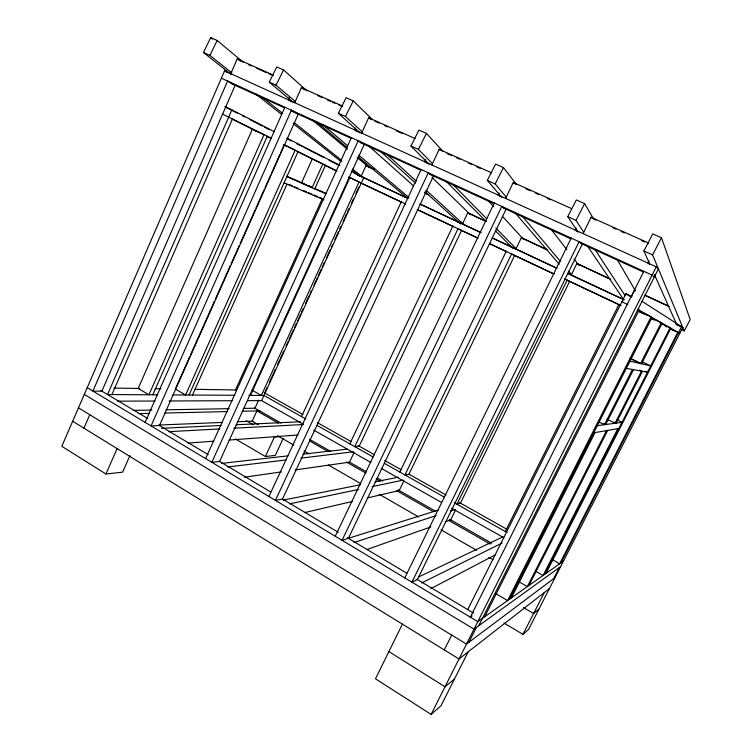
<?xml version="1.0" encoding="UTF-8"?>
<svg xmlns="http://www.w3.org/2000/svg" width="752" height="752" viewBox="0 0 752 752"><rect width="100%" height="100%" fill="white"/><g stroke="black" fill="none" stroke-linecap="round" stroke-linejoin="round"><path stroke-width="1.13" d="M478.695 625.758L658.395 268.859L656.28 266.828L224.557 70.867L61.805 446.303L105.938 474.004L122.595 472.171L129.927 455.656M230.789 73.696L237.2 58.947L273.493 75.191M83.923 428.179L89.779 414.737M225.732 106.963L231.86 109.82L107.527 394.537L157.732 394.828M111.907 394.565L232.453 118.891M105.938 474.004L117.133 448.615M152.797 394.8L267.298 136.262M145.108 422.342L284.867 107.226M289.135 97.6L288.185 99.743L291.663 101.802M294.718 102.704L301.392 87.674L342.715 106.164M175.808 387.957L189.645 356.909M190.594 354.775L214.452 301.242M215.401 299.108L230.187 265.917M231.146 263.773L239.258 245.575M240.208 243.441L255.003 210.25M255.953 208.107L264.065 189.908M265.014 187.774L270.739 174.925M271.698 172.781L279.81 154.583M280.759 152.44L283.626 146.02M189.053 395.016L298.074 151.603M192.456 395.035L287.001 184.165M314.75 188.893L325.447 165.252M235.451 389.959L322.345 198.528M205.616 458.588L351.372 137.625M355.762 127.953L354.831 129.993L357.914 131.882M361.665 133.104L368.649 117.773L415.085 138.556M250.519 395.373L349.953 177.463M258.707 400.045L254.966 408.223L243.253 408.43M374.393 169.454L366.036 165.572L361.054 176.457L405.817 197.456M265.08 391.839L267.035 387.581M269.47 382.251L275.335 369.458M277.77 364.137L279.725 359.87M280.703 357.745L283.626 351.344M286.07 346.023L288.025 341.756M289.003 339.622L293.393 330.034M294.37 327.9L296.326 323.642M297.303 321.508L300.715 314.054M301.693 311.92L303.159 308.724M305.594 303.394L309.016 295.94M309.993 293.806L311.46 290.61M313.894 285.281L317.316 277.826M318.293 275.693L321.217 269.301M322.194 267.167L324.15 262.899M326.584 257.579L330.006 250.115M331.472 246.919L332.45 244.785M334.884 239.465L338.306 232.001M339.772 228.805L340.741 226.672M343.185 221.342L346.606 213.888M347.574 211.754L349.041 208.558M351.485 203.228L353.44 198.97M355.875 193.64L358.807 187.248M235.329 438.895L265.4 456.502L274.424 436.978L279.838 436.574M283.184 438.378L275.288 455.421L265.4 456.502M301.486 416.608L401.239 201.94M268.925 496.517L421.092 169.491M425.679 159.631L424.711 161.718L427.362 163.419M431.883 164.97L439.177 149.338L491.714 172.847M349.83 443.859L452.779 226.239M353.995 452.704L349.52 462.151L295.216 469.925M462.442 224.021L467.753 212.825L486.6 221.567M335.242 536.242L494.271 202.946M499.008 193.02L498.059 195.012L500.24 196.507M505.598 198.434L513.231 182.473L571.464 208.539M348.373 538.329L506.068 209.197L501.791 206.386L342.047 540.321L438.538 509.969M399.848 472.068L506.171 251.403M403.918 480.838L399.246 490.511L367.286 497.965M515.863 249.072L521.352 237.717L546.826 249.551M231.033 74.354L203.463 52.49L210.72 37.6L217.187 40.467L243.225 62.237M231.86 72.888L209.902 55.394L217.187 40.467M404.783 577.903L571.182 238.102M576.145 227.969L575.148 229.999L576.803 231.278M293.524 102.507L269.282 82.156L276.783 66.928L283.56 69.945L307.126 90.964M295.668 101.793L276.04 85.202L283.56 69.945M583.082 233.599L591.072 217.309L648.807 243.15M455.552 510.072L450.73 519.867L445.212 521.822M571.219 275.035L576.897 263.51L610.699 279.208M402.405 624.151L375.483 678.802L431.122 714.4L440.963 705.818L468.158 651.843M360.039 132.916L338.362 113.289L346.108 97.713L353.233 100.881L372.484 119.577M362.765 132.296L345.459 116.494L353.233 100.881M444.282 649.916L451.698 635.083M505.288 531.523L618.915 304.532M467.725 609.59L625.88 293.769L631.943 296.598M429.157 164.274L410.949 146.001L418.949 130.058L426.44 133.386L443.06 151.519M432.409 163.588L418.413 149.366L426.44 133.386M643.834 271.312L470.32 617.166L472.218 615.879M649.014 260.991L647.98 263.059L649.108 264.102M631.088 297.096L634.509 290.272L635.384 290.864M431.122 714.4L656.28 266.828M468.9 642.274L476.373 627.431M484.683 616.762L639.172 310.059M501.838 197.353L487.305 180.414L495.587 164.096L503.473 167.593L516.304 184.202M509.508 599.222L652.069 317.457M511.398 597.887L595.067 432.569M632.432 369.476L604.439 424.72L598.526 421.693M633.504 369.674L605.68 424.542L603.715 423.545M606.526 430.605L527.34 586.616L518.495 581.512M506.416 197.315L495.164 183.958L503.473 167.593M528.994 585.451L607.719 430.407M641.541 363.789L662.127 323.228M642.49 371.291L616.161 423.094L614.168 422.079M617.796 428.678L543.057 575.515L536.007 571.482M544.533 574.472L670.107 327.806L660.961 323.576M545.98 573.447L670.859 328.229M503.953 623.041L522.969 634.34L544.288 592.576M560.917 562.891L681.528 326.669L676.217 324.168M553.707 578.598L559.356 567.534M642.048 301.317L682.788 327.468L528.496 629.527L522.969 634.34M578.175 232.152L567.741 216.67L576.323 199.938L584.633 203.632L593.422 218.729M583.674 232.133L576.023 220.402L584.633 203.632M649.643 263.858L643.9 250.989L652.755 233.881L661.487 237.754L690.195 319.525L684.226 330.936L681.293 329.555M684.226 330.936L652.586 254.909L661.487 237.754M454.509 678.934L445.005 686.802L388.887 651.58M538.921 609.12L533.591 613.519L523.524 607.625M549.402 588.59L459.002 658.978L72.671 421.252M555.004 577.621L466.494 644.088L78.471 407.857M560.625 566.623L474.014 629.133L84.299 394.415M563.445 561.105L477.783 621.631L87.223 387.675M430.746 588.703L495.794 554.609M421.552 582.979L502.204 542.991M418.751 576.897L503.041 536.778M366.901 549.533L430.877 526.898M353.985 542.512L436.066 515.628M450.486 510.909L454.922 509.452M304.494 512.61L352.444 501.424M289.482 503.887L358.422 489.477M372.212 486.6L403.232 480.114M283.062 500.146L360.18 484.796M375.145 481.816L398.165 477.238M593.704 432.804L618.849 428.499M244.381 477.21L281.351 471.908M597.295 425.707L622.007 422.286L617.176 419.823M227.696 466.992L285.854 459.951M300.979 458.128L353.327 451.792M221.549 463.401L287.903 455.881M303.037 454.161L347.264 449.151M188.207 443.06L213.888 441.17M229.069 440.061L297.942 434.994M168.57 431.676L219.922 428.95M233.919 428.208L302.774 424.56M161.52 428.292L221.022 425.491M236.194 424.777L300.377 421.759M158.982 425.049L222.31 422.408M237.557 421.769L252.804 421.129M139.026 413.609L149.582 413.365M164.829 413.017L226.982 411.588M242.219 411.231L260.051 410.827M133.179 410.413L151.913 410.075M165.966 409.821L229.2 408.684M117.5 401.164L154.997 401.023M169.05 400.966L232.321 400.722M247.558 400.666L261.611 400.609L363.771 177.641L351.306 171.23M172.913 394.922L234.784 395.279M248.799 395.364L263.98 395.458M113.872 388.079L139.693 388.483M154.959 388.718L160.834 388.803M194.881 389.329L235.968 389.959M626.303 368.367L647.51 372.202L645.545 371.244M629.969 361.139L650.724 365.886L641.86 361.59M284.049 182.915L324.009 199.835M289.285 184.494L292.519 185.857M294.671 186.778L297.895 188.15M303.282 190.435L306.506 191.798M308.658 192.719L311.892 194.091M314.045 195.003L317.269 196.375M319.421 197.287L322.655 198.66M286.634 176.118L304.325 183.883M308.057 185.518L311.272 186.928M314.486 188.338L326.274 193.518M286.85 176.673L325.541 193.621M248.386 64.569L251.563 65.988M256.874 68.366L266.424 72.643M268.549 73.593L271.735 75.021M317.654 95.579L321.941 97.497M327.299 99.903L330.513 101.341M332.657 102.3L334.809 103.259M339.096 105.177L342.31 106.615M374.844 121.185L379.111 123.093M384.451 125.481L387.647 126.919M396.182 130.735L402.583 133.602M447.064 153.521L451.322 155.429M456.652 157.817L459.848 159.245M468.374 163.062L471.57 164.491M476.89 166.878L480.086 168.307M525.986 188.855L530.254 190.773M535.593 193.161L538.799 194.589M547.334 198.415L550.539 199.853M595.8 220.12L591.072 217.309M612.777 227.715L615.963 229.144M621.265 231.522L624.451 232.941M641.428 240.546L644.614 241.975M203.463 52.49L209.902 55.394M269.282 82.156L276.04 85.202M338.362 113.289L345.459 116.494M410.949 146.001L418.413 149.366M487.305 180.414L495.164 183.958M567.741 216.67L576.023 220.402M643.9 250.989L652.586 254.909M221.379 78.208L652.116 275.1L654.296 276.999M231.052 83.416L284.425 107.827M291.804 111.193L351.579 138.537M360.105 142.438L420.866 170.225M429.392 174.126L494.412 203.867M502.938 207.768L571.153 238.967M580.751 243.357L643.637 272.121M424.466 192.719L428.696 194.674M645.094 295.188L668.396 306.008M371.385 168.241L366.036 165.572M425.322 193.292L427.418 194.26M484.363 220.721L467.753 212.825M547.099 249.852L521.352 237.717M608.547 278.4L576.897 263.51M644.868 295.273L669.092 306.525M353.938 173.026L408.186 198.462M419.879 203.952L480.509 232.387M492.203 237.876L557.091 268.304M567.722 273.296L624.094 299.728M360.49 176.297L356.598 174.389M420.349 204.271L481.224 232.829M492.701 238.205L556.076 267.928M567.91 273.587L621.744 298.732M677.467 324.977L682.788 327.468M222.592 114.154L271.51 138.359M621.857 301.806L627.911 304.645M255.746 130.829L257.842 131.816M638.354 310.905L651.072 316.893L507.591 600.575L495.916 593.723M638.382 311.018L647.857 315.473M284.106 144.948L295.16 150.156L185.612 394.997L175.329 389.028M650.414 317.626L661.271 322.74L640.554 363.564L630.044 358.45M349.191 177.35L359.052 182.003L261.339 395.439L252.08 390.213M361.007 182.98L405.601 203.999M417.285 209.507L477.802 238.027M489.486 243.535L554.262 274.066M564.338 278.813L621.152 305.594M670.004 328.615L677.843 332.243L559.638 563.793L552.071 559.526M361.204 183.197L401.559 202.213M417.492 209.723L453.597 226.737M461.023 230.244L478.018 238.252M489.702 243.761L506.688 251.77M514.124 255.276L553.416 273.794M569.339 281.295L619.253 304.823M670.229 328.85L674.469 330.852M307.455 185.387L310.576 186.891M630.054 358.196L639.444 362.774M639.501 370.125L641.541 371.121L615.051 423.244L607.014 419.146M232.171 119.098L257.287 131.6M266.697 136.281L270.88 138.368M283.438 144.619L286.578 146.179M297.04 151.387L312.738 159.208M324.244 164.932L336.802 171.183M284.03 144.61L336.219 170.619M348.74 176.861L361.27 183.112M231.86 109.82L274.442 131.713M286.907 138.124L339.885 165.355M224.81 106.775L237.303 113.185M242.511 115.855L244.597 116.927M249.796 119.596L262.298 126.007M264.375 127.079L269.583 129.748M287.292 138.829L291.456 140.972M296.664 143.641L301.872 146.311M303.949 147.383L323.736 157.535M328.944 160.204L338.315 165.008M457.207 221.558L458.964 222.489M510.439 246.524L511.933 247.333M638.053 310.933L643.12 313.791M651.213 318.35L654.249 320.07M665.68 326.509L666.404 326.913M264.112 392.638L302.943 414.493M317.25 422.539L350.968 441.518M358.121 445.541L374.468 454.744M384.686 460.497L401.042 469.699M409.21 474.305L446.002 495.004M459.284 502.477L507.309 529.511M263.933 395.43L305.773 419.024M316.996 425.35L373.114 456.99M384.338 463.317L444.535 497.269M454.274 502.759L507.111 532.557M261.602 400.6L303.517 424.335M313.734 430.125L370.98 462.536M381.208 468.317L441.518 502.468M451.736 508.258L503.868 537.774M672.438 329.761L673.792 330.532M254.467 407.941L280.928 423.038M309.429 439.29L330.805 451.473M349.125 461.925L366.431 471.795M377.626 478.178L382.712 481.083M397.977 489.787L435.643 511.266M449.893 519.388L491.62 543.188M278.296 423.113L256.902 410.893L252.202 421.158L258.293 424.664M309.88 441.142L328.22 451.614M346.559 462.076L365.923 473.13M376.113 478.949L380.183 481.271M396.483 490.577L433.161 511.52M448.446 520.243L490.219 544.091M637.987 309.382L679.78 333.352M277.591 435.765L293.835 445.118M303.996 450.965L309.072 453.888M328.37 464.99L360.866 483.696M379.149 494.214L418.751 517.009M441.095 529.869L476.636 550.323M488.828 557.335L492.889 559.676M224.557 70.867L227.405 72.502M246.195 420.697L253.255 424.767M622.797 299.23L623.737 299.775M100.956 390.617L147.683 418.507M158.766 425.134L208.172 454.631M219.264 461.249L270.682 491.949M282.79 499.168L338.24 532.284M347.311 537.699L406.804 573.212M416.881 579.237L473.6 613.096M237.2 58.947L240.95 61.241M625.88 293.769L630.834 296.861M301.392 87.674L304.795 89.817M676.123 324.244L676.781 324.657M368.649 117.773L371.648 119.756M439.177 149.338L440.888 150.532M513.231 182.473L515.308 184.08M255.84 94.019L281.577 114.417M293.524 123.892L341.314 161.774M352.34 170.525L359.691 176.353M262.965 97.675L282.169 112.988M294.07 122.463L341.634 160.373M352.613 169.115L361.759 176.41M210.72 37.6L212.525 39.104M312.362 120.029L347.377 149.3M357.256 157.553L368.922 167.311M316.855 122.106L347.377 147.74M358.14 156.783L407.509 198.246M322.42 124.409L347.396 145.521M358.986 155.326L408.938 197.55M368.217 145.456L413.609 185.932M380.841 151.744L415.508 183.14M425.04 191.769L460.581 223.946M386.124 153.634L416.401 181.288M425.914 189.983L463.11 223.955M431.93 177.293L470.442 214.696M445.71 180.884L486.262 221.567M495.361 230.704L512.742 248.141M452.995 184.503L486.77 218.813M495.822 228.016L516.417 248.931M488.17 200.737L493.707 206.781M502.421 216.275L523.787 239.587M514.847 212.506L559.215 264.215M522.17 216.021L560.428 261.452M568.672 271.256L571.68 274.818M551.225 229.416L566.905 249.72M574.03 258.951L579.021 265.409M587.303 245.707L623.831 299.907M595.152 249.739L625.109 295.696M617.448 259.985L635.026 290.178M654.428 274.574L676.922 324.958M227.602 81.047L92.9 391.068L101.877 391.172L235.16 85.286L227.602 81.047M252.39 129.165L138.171 388.455L148.924 394.781L264.008 134.627L252.39 129.165M291.381 110.206L151.039 425.895L159.452 425.538L298.243 114.144L291.381 110.206M312.296 158.982L301.627 182.698L312.099 187.737L322.843 163.955L312.296 158.982M358.187 140.737L211.81 462.301L219.603 461.455L364.278 144.346L358.187 140.737M428.245 172.763L275.42 500.409L282.517 499.008L433.472 175.996L428.245 172.763M458.034 228.711L354.756 446.641L359.202 446.152L461.54 230.488L458.034 228.711M511.623 253.969L404.943 474.944L408.947 474.155L514.612 255.501L511.623 253.969M579.096 241.721L411.917 582.18L417.398 579.538L582.321 244.071L579.096 241.721M567.168 280.148L456.915 504.244L460.45 503.135L569.612 281.427L567.168 280.148"/></g></svg>
